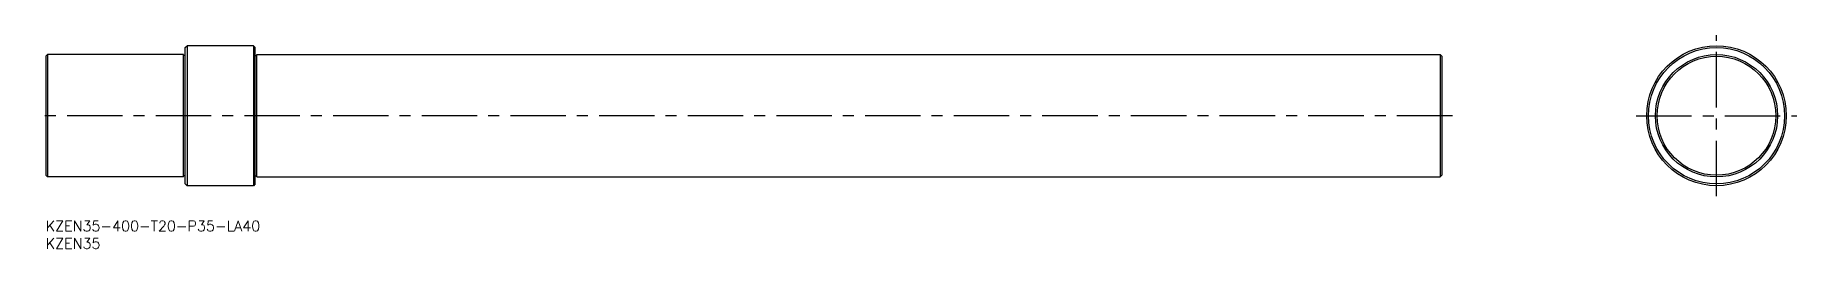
# Model space of a CAD drawing. Extents: x -3 to 502, y -8 to 53.
import ezdxf

# ---------------------------------------------------------------- set-up
doc = ezdxf.new("R2010")
doc.units = 0
doc.header["$LTSCALE"] = 0.5
doc.linetypes.add('CENTER', pattern=[50.8, 31.75, -6.35, 6.35, -6.35])
for name, color, linetype in [('MSM_CENTER', 1, 'CENTER'), ('MSM_CONTINUOUS', 7, 'CONTINUOUS'), ('MSM_PART_NUMBER', 7, 'CONTINUOUS')]:
    doc.layers.add(name, color=color, linetype=linetype)
doc.styles.get("Standard").update_dxf_attribs({"font": 'txt.shx', "height": 3, "bigfont": 'bigfont.shx'})

# ---------------------------------------------------------------- blocks, each defined once
blk = doc.blocks.new('*U6')
at = {"layer": 'MSM_PART_NUMBER'}
blk.add_text('KZEN35-400-T20-P35-LA40', height=3, dxfattribs=at).set_placement((0, -3))
blk = doc.blocks.new('*U7')
at = {"layer": 'MSM_PART_NUMBER'}
blk.add_text('KZEN35', height=3, dxfattribs=at).set_placement((0, -8))

msp = doc.modelspace()

# ---------------------------------------------------------------- linework, layer by layer
at = {"layer": 'MSM_CENTER'}
for p, q in [((478.67, 7), (478.67, 53)), ((403, 30), (-3, 30)), ((455.67, 30), (501.67, 30))]:
    msp.add_line(p, q, dxfattribs=at)
at = {"layer": 'MSM_CONTINUOUS'}
for p, q in [((0, 47), (0.5, 47.5)), ((0, 47), (0, 13)), ((39.5, 47.5), (0.5, 47.5)), ((0.5, 47.5), (0.5, 12.5)), ((39.5, 12.5), (39.5, 47.5)), ((40, 47.2), (39.5, 47.2)), ((40, 49.5), (40.5, 50)), ((40, 10.5), (40, 49.5)), ((59.5, 50), (40.5, 50)), ((40.5, 50), (40.5, 10)), ((60, 49.5), (59.5, 50)), ((59.5, 50), (59.5, 10)), ((60, 10.5), (60, 49.5)), ((60, 47.2), (60.5, 47.2)), ((60.5, 47.5), (399.5, 47.5)), ((60.5, 12.5), (60.5, 47.5)), ((399.5, 47.5), (399.5, 12.5)), ((400, 47), (399.5, 47.5)), ((400, 47), (400, 13)), ((0, 13), (0.5, 12.5)), ((39.5, 12.5), (0.5, 12.5)), ((40, 12.8), (39.5, 12.8)), ((40, 10.5), (40.5, 10)), ((60, 10.5), (59.5, 10)), ((60, 12.8), (60.5, 12.8)), ((60.5, 12.5), (399.5, 12.5)), ((400, 13), (399.5, 12.5)), ((59.5, 10), (40.5, 10))]:
    msp.add_line(p, q, dxfattribs=at)
for radius in [20, 19.5, 17.5, 17]:
    msp.add_circle((478.67, 30), radius, dxfattribs=at)

# ---------------------------------------------------------------- block references
for name in ['*U6', '*U7']:
    msp.add_blockref(name, (0, 0), dxfattribs=at)

doc.saveas('drawing.dxf')
